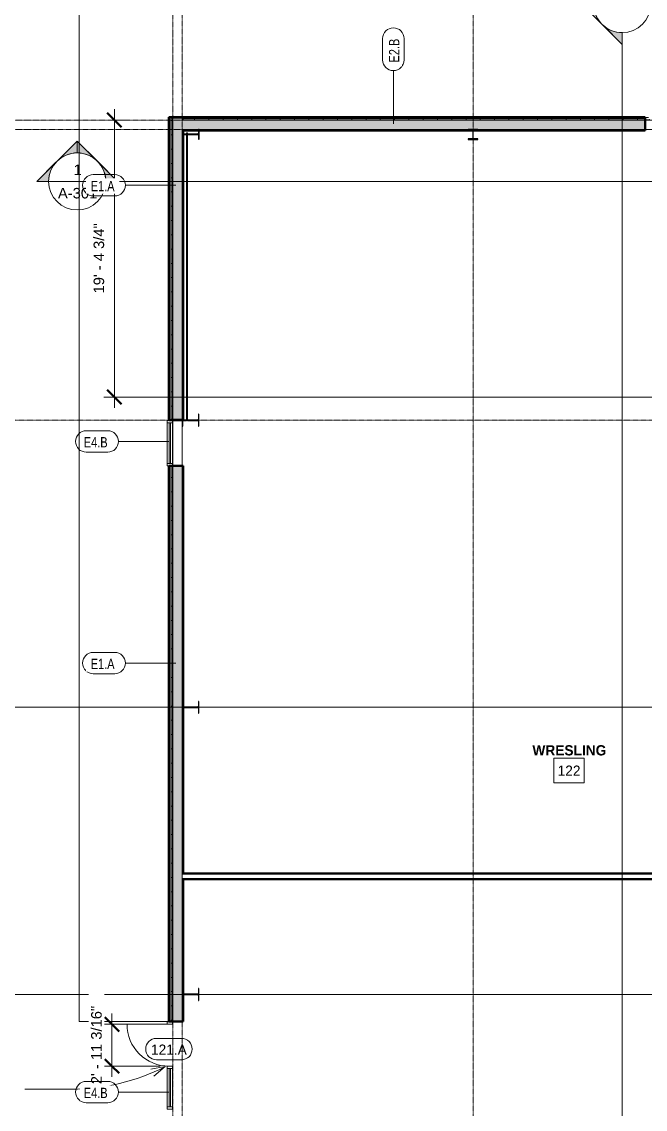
# Model space of a CAD drawing. Header units: inches. Extents: x 15537 to 31673, y -30778 to -16067.
# Drawn here: x 21935 to 22459, y -21723 to -20809 of the extents above; entities that cross this region are included whole.
import ezdxf

# ---------------------------------------------------------------- set-up
doc = ezdxf.new("R2010")
doc.units = ezdxf.units.IN
doc.header["$MEASUREMENT"] = 0
doc.linetypes.add('Grid Line 1_2_', pattern=[0.875, 0.5, -0.125, 0.125, -0.125])
for name, color, linetype, lineweight in [('A-ANNO-DIMS', 211, 'Continuous', 9), ('A-ANNO-DIMS-96', 211, 'Continuous', 9), ('A-AREA-IDEN', 2, 'Continuous', 9), ('A-DOOR', 31, 'Continuous', 13), ('A-DOOR-IDEN', 31, 'Continuous', 9), ('A-GLAZ-CURT', 52, 'Continuous', 9), ('A-GLAZ-CWMG', 51, 'Continuous', 9), ('A-WALL', 113, 'Continuous', 13), ('A-WALL-IDEN', 211, 'Continuous', 9), ('A-WALL-PATT', 111, 'Continuous', 50), ('Conc', 7, 'Continuous', 9), ('G-ANNO-SYMB', 111, 'Continuous', 9), ('G-ANNO-TEXT', 231, 'Continuous', 9), ('I-WALL', 2, 'Continuous', 13), ('S-BEAM', 12, 'Continuous', 9), ('S-COLS', 52, 'Continuous', 9), ('S-GRID', 1, 'Continuous', 9)]:
    doc.layers.add(name, color=color, linetype=linetype, lineweight=lineweight)
doc.styles.add('Arial_1', font='arial.ttf', dxfattribs={"height": 8.851796})
doc.styles.add('Century Gothic', font='GOTHIC.TTF', dxfattribs={"height": 8.622671})
doc.styles.add('Century Gothic_1', font='GOTHIC.TTF', dxfattribs={"width": 0.8, "height": 8.622671})
doc.styles.add('Century Gothic_B', font='GOTHICB.TTF', dxfattribs={"height": 8.616719})
doc.dimstyles.new('Linear_-_3_32__Arial_1', dxfattribs={"dimscale": 12, "dimtxt": 9, "dimasz": 1, "dimexe": 0.75, "dimexo": 0.5, "dimgap": 0.5, "dimtad": 1, "dimdec": 4, "dimrnd": 0.0625, "dimzin": 1, "dimdsep": 46, "dimlunit": 4, "dimtxsty": 'Arial_1', "dimblk1": 'OBLIQUE', "dimblk2": 'OBLIQUE', "dimsah": 1, "dimcen": 0.09, "dimdle": 0.75, "dimazin": 0, "dimtfac": 1, "dimtdec": 4, "dimtix": 1, "dimtmove": 0, "dimatfit": 3, "dimfxl": 1, "dimtvp": 1, "dimtfill": 1, "dimfrac": 2, "dimtolj": 1, "dimtzin": 0, "dimarcsym": 2})
pattern_1 = [(45, (0, 0), (-9.503515, 9.503515), []), (45, (0, 14.4), (-9.503515, 9.503515), [])]
pattern_2 = [(0, (0, 0), (30.72, 7.68), [1.267, -21.773, 1.267, -21.773, -122.88]), (0, (0, 0), (30.72, 7.68), [-46.08, 1.267, -44.813, 1.267, -21.773, -53.76]), (0, (0, 0), (30.72, 7.68), [-115.2, 1.267, -14.093, 1.267, -37.133]), (120, (11.52, 3.84), (-22.0110751, 22.7643004), [1.267, -21.773, 1.267, -21.773, -122.88]), (120, (11.52, 3.84), (-22.0110751, 22.7643004), [-46.08, 1.267, -44.813, 1.267, -21.773, -53.76]), (120, (11.52, 3.84), (-22.0110751, 22.7643004), [-115.2, 1.267, -14.093, 1.267, -37.133]), (240, (15.36, 19.2), (-8.7089249, -30.4443004), [1.267, -21.773, 1.267, -21.773, -122.88]), (240, (15.36, 19.2), (-8.7089249, -30.4443004), [-46.08, 1.267, -44.813, 1.267, -21.773, -53.76]), (240, (15.36, 19.2), (-8.7089249, -30.4443004), [-115.2, 1.267, -14.093, 1.267, -37.133])]
pattern_3 = [(0, (0, 0), (0, 12), []), (90, (0, 0), (-12, 7e-16), [])]
pattern_4 = [(161.57, (0.48, 0.48), (-3.839953776, -1.544e-05), [0, -27.322, 3.034, 0]), (18.43, (-0.48, 0.48), (-3.839953776, 1.544e-05), [0, -27.322, 3.034, 0]), (108.43, (0.48, 0.48), (1.919622, -9.60052459), [9.106, -21.25]), (71.57, (-0.48, 0.48), (1.919622, 9.60052459), [9.106, -21.25])]

# ---------------------------------------------------------------- blocks, each defined once
blk = doc.blocks.new('Rectangular Mullion - Exterior 2_ x 4_5_-1142339-First Floor Plan - Enlarged')
at = {"layer": 'A-GLAZ-CWMG', "lineweight": 20}
for p, q in [((-2, 3), (0, 3)), ((-2, -1.5), (-2, 3)), ((0, 3), (0, -1.5)), ((0, -1.5), (-2, -1.5))]:
    blk.add_line(p, q, dxfattribs=at)
blk = doc.blocks.new('Rectangular Mullion - Exterior 2_ x 4_5_-1146635-First Floor Plan - Enlarged')
at = {"layer": 'A-GLAZ-CWMG', "lineweight": 20}
for p, q in [((0, 3), (-2, 3)), ((-2, 3), (-2, -1.5)), ((0, -1.5), (0, 3)), ((-2, -1.5), (0, -1.5))]:
    blk.add_line(p, q, dxfattribs=at)
blk = doc.blocks.new('Rectangular Mullion - Profile_Polycarbonate_right-1393720-First Floor Plan - Enlarged')
at = {"layer": 'A-GLAZ-CWMG', "lineweight": 20}
for p, q in [((0, 1.141125), (-3.622, 1.141125)), ((-3.622, 1.141125), (-3.622, 0.787125)), ((-3.622, 0.787125), (-3.372, 0.787125)), ((-3.5595, 0.849625), (-3.5595, 1.078625)), ((-3.5595, 1.078625), (-0.0625, 1.078625)), ((-3.372, 0.849625), (-3.5595, 0.849625)), ((-3.372, 0.787125), (-3.372, 0.849625)), ((-0.0625, 1.078625), (-0.0625, -0.922375)), ((0, -0.984875), (0, 1.141125)), ((-2.7715, -0.859875), (-2.834, -0.859875)), ((-2.834, -0.859875), (-2.834, -0.984875)), ((-2.834, -0.984875), (0, -0.984875)), ((-2.7715, -0.922375), (-2.7715, -0.859875)), ((-0.0625, -0.922375), (-2.7715, -0.922375))]:
    blk.add_line(p, q, dxfattribs=at)
blk = doc.blocks.new('Girt_C - 8_D-1267882-First Floor Plan - Enlarged')
at = {"layer": 'S-BEAM'}
for p, q in [((22061.64, -21143.68), (22061.64, -21182.12)), ((22069.64, -21182.12), (22069.64, -21148.8))]:
    blk.add_line(p, q, dxfattribs=at)
blk = doc.blocks.new('System Panel - Exterior Glazing-827433-First Floor Plan - Enlarged')
at = {"layer": 'A-GLAZ-CURT', "lineweight": 13}
for p, q in [((17.09375, -0.25), (-17.09375, -0.25)), ((-17.09375, -0.25), (-17.09375, -1.25)), ((-17.09375, -1.25), (17.09375, -1.25)), ((17.09375, -1.25), (17.09375, -0.25))]:
    blk.add_line(p, q, dxfattribs=at)
at = {"layer": 'A-GLAZ-CURT'}
for p, q in [((-17.09375, -1.25), (-17.09375, -0.25)), ((17.09375, -0.25), (-17.09375, -0.25)), ((-17.09375, -1.25), (17.09375, -1.25)), ((17.09375, -0.25), (17.09375, -1.25))]:
    blk.add_line(p, q, dxfattribs=at)
blk = doc.blocks.new('Rectangular Mullion - Exterior 2_ x 4_5_-V34-First Floor Plan - Enlarged')
at = {"layer": 'A-GLAZ-CWMG'}
for p, q in [((22057.02, -22300.37), (22057.02, -22334.55)), ((22061.52, -22300.37), (22061.52, -22334.55))]:
    blk.add_line(p, q, dxfattribs=at)
blk = doc.blocks.new('Door_Single_Storefront - one-1371400-First Floor Plan - Enlarged')
at = {"layer": 'A-DOOR'}
blk.add_line((-17.59375, -35.1875), (-17.59375, 0), dxfattribs=at)
blk.add_arc((-17.59375, 0), 35.1875, 270, 0, dxfattribs=at)
blk = doc.blocks.new('System Panel - Exterior Glazing-1354328-First Floor Plan - Enlarged')
at = {"layer": 'A-GLAZ-CURT', "lineweight": 13}
for p, q in [((16.03125, 1.25), (-16.03125, 1.25)), ((-16.03125, 1.25), (-16.03125, 0.25)), ((-16.03125, 0.25), (16.03125, 0.25)), ((16.03125, 0.25), (16.03125, 1.25))]:
    blk.add_line(p, q, dxfattribs=at)
at = {"layer": 'A-GLAZ-CURT'}
for p, q in [((-16.03125, 0.25), (-16.03125, 1.25)), ((16.03125, 1.25), (-16.03125, 1.25)), ((-16.03125, 0.25), (16.03125, 0.25)), ((16.03125, 1.25), (16.03125, 0.25))]:
    blk.add_line(p, q, dxfattribs=at)
blk = doc.blocks.new('Rectangular Mullion - Exterior 2_ x 4_5_-1354325-First Floor Plan - Enlarged')
at = {"layer": 'A-GLAZ-CWMG'}
for p, q in [((22057.02, -21720.68), (22057.02, -21688.62)), ((22061.52, -21720.68), (22061.52, -21688.62))]:
    blk.add_line(p, q, dxfattribs=at)
blk = doc.blocks.new('Rectangular Mullion - Exterior 2_ x 4_5_-1212758-First Floor Plan - Enlarged')
at = {"layer": 'A-GLAZ-CWMG', "lineweight": 20}
for p, q in [((-2, 1.5), (0, 1.5)), ((-2, -3), (-2, 1.5)), ((0, 1.5), (0, -3)), ((0, -3), (-2, -3))]:
    blk.add_line(p, q, dxfattribs=at)
blk = doc.blocks.new('Rectangular Mullion - Exterior 2_ x 4_5_-1305178-First Floor Plan - Enlarged')
at = {"layer": 'A-GLAZ-CWMG', "lineweight": 20}
for p, q in [((0, 1.5), (-2, 1.5)), ((-2, 1.5), (-2, -3)), ((0, -3), (0, 1.5)), ((-2, -3), (0, -3))]:
    blk.add_line(p, q, dxfattribs=at)
blk = doc.blocks.new('Rectangular Mullion - Exterior 2_ x 4_5_-827470-First Floor Plan - Enlarged')
at = {"layer": 'A-GLAZ-CWMG', "lineweight": 20}
for p, q in [((-1, 1.5), (1, 1.5)), ((-1, -3), (-1, 1.5)), ((1, 1.5), (1, -3)), ((1, -3), (-1, -3))]:
    blk.add_line(p, q, dxfattribs=at)
blk = doc.blocks.new('Round Bar - 1_-1267021-First Floor Plan - Enlarged')
at = {"layer": 'S-BEAM'}
for p, q in [((22073.14, -21867.69), (22073.14, -21988.94)), ((22074.14, -21988.94), (22074.14, -21867.69))]:
    blk.add_line(p, q, dxfattribs=at)
for centre, start_param, end_param in [((22073.64, -21867.69), 0, 3.141593), ((22073.64, -21867.69), 3.141593, 6.283185), ((22073.64, -22108.84), 3.926991, 5.497787)]:
    blk.add_ellipse(centre, major_axis=(0.5, 0), ratio=0.507473, start_param=start_param, end_param=end_param, dxfattribs=at)
blk = doc.blocks.new('Round Bar - 1_-V40-First Floor Plan - Enlarged')
at = {"layer": 'S-BEAM'}
for p, q in [((22073.14, -21022.55), (22073.14, -21143.8)), ((22074.14, -21143.8), (22074.14, -21022.55))]:
    blk.add_line(p, q, dxfattribs=at)
for centre, start_param, end_param in [((22073.64, -20902.65), 0, 3.141593), ((22073.64, -21143.8), 0, 3.141593), ((22073.64, -21143.8), 3.141593, 6.283185)]:
    blk.add_ellipse(centre, major_axis=(0.5, 0), ratio=0.507473, start_param=start_param, end_param=end_param, dxfattribs=at)
blk = doc.blocks.new('Section - Section Head - Filled-1526-First Floor Plan - Enlarged')
at = {"layer": 'G-ANNO-SYMB'}
h = blk.add_hatch(color=256, dxfattribs=at)
edge = h.paths.add_edge_path(flags=0)
edge.add_line((-0.4268, 0.1768), (-0.25, 0.3536))
edge.add_line((-0.25, 0.3536), (-0.25, 0.25))
edge.add_arc((-0.25, 0), 0.25, 90, 135)
h = blk.add_hatch(color=256, dxfattribs=at)
edge = h.paths.add_edge_path(flags=0)
edge.add_arc((-0.25, 0), 0.25, 45, 90)
edge.add_line((-0.25, 0.25), (-0.25, 0.3536))
edge.add_line((-0.25, 0.3536), (-0.0732, 0.1768))
h = blk.add_hatch(color=256, dxfattribs=at)
edge = h.paths.add_edge_path(flags=0)
edge.add_arc((-0.25, 0), 0.2503, 137.9216, 180)
edge.add_line((-0.5003, 0), (-0.6036, 0))
edge.add_line((-0.6036, 0), (-0.4358, 0.1678))
h = blk.add_hatch(color=256, dxfattribs=at)
edge = h.paths.add_edge_path(flags=0)
edge.add_line((-0.0642, 0.1678), (0.1036, 0))
edge.add_line((0.1036, 0), (0.0003, 0))
edge.add_arc((-0.25, 0), 0.2503, 0, 42.0784)
for p, q in [((-0.25, 0.3536), (-0.6036, 0)), ((-0.25, 0.3536), (-0.4268, 0.1768)), ((-0.25, 0.3536), (0.1036, 0)), ((-0.25, 0.25), (-0.25, 0.3536)), ((-0.0732, 0.1768), (-0.25, 0.3536)), ((-0.25, 0.3536), (-0.25, 0.25)), ((-0.4358, 0.1678), (-0.6036, 0)), ((0.1036, 0), (-0.0642, 0.1678)), ((-0.6036, 0), (-0.5003, 0)), ((0.0003, 0), (0.1036, 0)), ((-0.5, 0), (-0.6036, 0)), ((0, 0), (0.1036, 0))]:
    blk.add_line(p, q, dxfattribs=at)
for radius, start, end in [(0.25, 360, 180), (0.25, 90, 135), (0.25, 45, 90), (0.2503, 137.9216, 180), (0.2503, 0, 42.0784), (0.25, 180, 360)]:
    blk.add_arc((-0.25, 0), radius, start, end, dxfattribs=at)
blk = doc.blocks.new('DIMBLOCK73-First Floor Plan - Enlarged')
at = {"layer": 'A-ANNO-DIMS-96', "lineweight": 50}
for p, q in [((22012.71, -20891.55), (22006.71, -20885.55)), ((22012.71, -20891.55), (22018.71, -20897.55)), ((22012.71, -21124.3), (22006.71, -21118.3)), ((22012.71, -21124.3), (22018.71, -21130.3))]:
    blk.add_line(p, q, dxfattribs=at)
at = {"layer": 'A-ANNO-DIMS-96'}
for p, q in [((22012.71, -21133.3), (22012.71, -20882.55)), ((22010.22, -20891.55), (22021.71, -20891.55)), ((22012.71, -20891.55), (22010.22, -20891.55)), ((22742.02, -21124.3), (22003.71, -21124.3)), ((22012.71, -21124.3), (22742.02, -21124.3))]:
    blk.add_line(p, q, dxfattribs=at)
at = {"layer": 'A-ANNO-DIMS-96', "color": 0, "insert": (21995.23, -21037.28), "char_height": 8.8518, "width": 70.4492, "attachment_point": 1, "rotation": 90, "line_spacing_factor": 0.938532, "style": 'Arial_1', "bg_fill": 3, "box_fill_scale": 1.25, "bg_fill_color": 0, "bg_fill_transparency": 0}
blk.add_mtext('19\' - 4 3/4"', dxfattribs=at)
blk = doc.blocks.new('_Oblique')
at = {"color": 0, "linetype": 'ByBlock', "lineweight": -2}
blk.add_line((-0.5, -0.5), (0.5, 0.5), dxfattribs=at)
blk = doc.blocks.new('Door Tag - Door Tag-4658-First Floor Plan - Enlarged')
at = {"layer": 'A-DOOR-IDEN', "color": 153}
for p, q in [((-0.109375, 0.09375), (0.109375, 0.09375)), ((-0.109375, -0.09375), (0.109375, -0.09375))]:
    blk.add_line(p, q, dxfattribs=at)
for centre, start, end in [((-0.109375, 0), 90, 270), ((0.109375, 0), 270, 90)]:
    blk.add_arc(centre, 0.09375, start, end, dxfattribs=at)
blk = doc.blocks.new('DIMBLOCK75-First Floor Plan - Enlarged')
at = {"layer": 'A-ANNO-DIMS-96', "lineweight": 50}
for p, q in [((22010.66, -21651.43), (22004.66, -21645.43)), ((22010.66, -21651.43), (22016.66, -21657.43)), ((22010.66, -21686.62), (22004.66, -21680.62)), ((22010.66, -21686.62), (22016.66, -21692.62))]:
    blk.add_line(p, q, dxfattribs=at)
at = {"layer": 'A-ANNO-DIMS-96'}
for p, q in [((22010.66, -21695.62), (22010.66, -21642.43)), ((22051.02, -21651.43), (22001.66, -21651.43)), ((22010.66, -21651.43), (22051.02, -21651.43)), ((22051.02, -21686.62), (22001.66, -21686.62)), ((22010.66, -21686.62), (22051.02, -21686.62))]:
    blk.add_line(p, q, dxfattribs=at)
at = {"layer": 'A-ANNO-DIMS-96', "color": 0, "insert": (21993.18, -21701.77), "char_height": 8.8518, "width": 78.5908, "attachment_point": 1, "rotation": 90, "line_spacing_factor": 0.938532, "style": 'Arial_1', "bg_fill": 3, "box_fill_scale": 1.25, "bg_fill_color": 0, "bg_fill_transparency": 0}
blk.add_mtext('2\' - 11 3/16"', dxfattribs=at)
blk = doc.blocks.new('Wall Tag - 1_4_-1369832-First Floor Plan - Enlarged')
at = {"layer": 'A-WALL-IDEN', "color": 153}
for p, q in [((-0.0822, 0.0968), (0.1053, 0.0968)), ((0.1053, 0.0968), (-0.0822, 0.0968)), ((-0.0822, -0.0907), (0.1053, -0.0907)), ((-0.0822, -0.0907), (0.1053, -0.0907))]:
    blk.add_line(p, q, dxfattribs=at)
for centre, start, end in [((-0.0822, 0.0031), 90, 270), ((-0.0822, 0.0031), 90, 270), ((0.1053, 0.0031), 270, 90), ((0.1053, 0.0031), 270, 90)]:
    blk.add_arc(centre, 0.0937, start, end, dxfattribs=at)

msp = doc.modelspace()

# ---------------------------------------------------------------- hatches: boundary and pattern name
at = {"layer": 'A-WALL-PATT', "lineweight": 9}
h = msp.add_hatch(dxfattribs=at)
h.set_pattern_fill('FP_16', color=256, style=0, pattern_type=2)
h.set_pattern_definition(pattern_3)
h.paths.add_polyline_path([(22060.14023, -21142.92781), (22061.14023, -21142.92781), (22061.14023, -20889.92781), (22060.14023, -20889.92781), (22060.14023, -21108.72671)], flags=0)
h = msp.add_hatch(dxfattribs=at)
h.set_pattern_fill('FP_14', color=256, style=0, pattern_type=2)
h.set_pattern_definition(pattern_4)
h.paths.add_polyline_path([(22069.64023, -21142.92781), (22069.64023, -20889.92781), (22061.64023, -20889.92781), (22061.64023, -21142.92781)], flags=0)
h = msp.add_hatch(dxfattribs=at)
h.set_pattern_fill('FP_14', color=256, style=0, pattern_type=2)
h.set_pattern_definition(pattern_4)
h.paths.add_polyline_path([(22069.64023, -20899.55281), (22458.51523, -20899.55281), (22458.51523, -20891.55281), (22069.64023, -20891.55281)], flags=0)
h = msp.add_hatch(dxfattribs=at)
h.set_pattern_fill('FP_16', color=256, style=0, pattern_type=2)
h.set_pattern_definition(pattern_3)
h.paths.add_polyline_path([(22070.39023, -20891.55281), (22458.51523, -20891.55281), (22458.51523, -20890.55281), (22070.39023, -20890.55281)], flags=0)
h = msp.add_hatch(dxfattribs=at)
h.set_pattern_fill('FP_16', color=256, style=0, pattern_type=2)
h.set_pattern_definition(pattern_3)
h.paths.add_polyline_path([(22061.14023, -21648.42781), (22061.14023, -21182.11531), (22060.14023, -21182.11531), (22060.14023, -21648.42781)], flags=0)
h = msp.add_hatch(dxfattribs=at)
h.set_pattern_fill('FP_14', color=256, style=0, pattern_type=2)
h.set_pattern_definition(pattern_4)
h.paths.add_polyline_path([(22061.64023, -21648.42781), (22069.64023, -21648.42781), (22069.64023, -21182.11531), (22061.64023, -21182.11531), (22061.64023, -21427.37162)], flags=0)
h = msp.add_hatch(dxfattribs=at)
h.set_pattern_fill('FP_13', color=256, style=0, pattern_type=2)
h.set_pattern_definition(pattern_2)
h.paths.add_polyline_path([(22780.63923, -21525.30281), (22780.63923, -21524.67781), (22601.52499, -21524.67781), (22601.52499, -21525.30281), (22780.01423, -21525.30281)], flags=0)
h.paths.add_polyline_path([(22070.39023, -21525.30281), (22598.02499, -21525.30281), (22598.02499, -21524.67781), (22069.64023, -21524.67781), (22069.64023, -21525.30281)], flags=0)
h = msp.add_hatch(dxfattribs=at)
h.set_pattern_fill('FP_13', color=256, style=0, pattern_type=2)
h.set_pattern_definition(pattern_2)
h.paths.add_polyline_path([(22069.64023, -21529.42781), (22780.63923, -21529.42781), (22780.63923, -21525.30281), (22780.01423, -21525.30281), (22780.01423, -21528.80281), (22069.64023, -21528.80281)], flags=0)
at = {"layer": 'S-COLS'}
h = msp.add_hatch(dxfattribs=at)
h.set_pattern_fill('FP_11', color=256, style=0, pattern_type=2)
h.set_pattern_definition(pattern_1)
h.paths.add_polyline_path([(22083.89023, -20907.55281), (22083.89023, -20899.55281), (22083.45663, -20899.55281), (22083.45663, -20902.71687), (22083.25412, -20903.20577), (22082.76523, -20903.40828), (22074.14023, -20903.40828), (22074.14023, -20903.69734), (22082.76523, -20903.69734), (22083.25412, -20903.89985), (22083.45663, -20904.38875), (22083.45663, -20907.55281)], flags=0)
h.paths.add_polyline_path([(22070.07382, -20907.55281), (22070.07382, -20904.38875), (22070.27633, -20903.89985), (22070.76523, -20903.69734), (22073.14023, -20903.64013), (22073.14023, -20903.40828), (22070.76523, -20903.40828), (22070.27633, -20903.20577), (22070.07382, -20902.71687), (22070.07382, -20899.55281), (22069.64023, -20899.55281), (22069.64023, -20907.55281)], flags=0)
h = msp.add_hatch(dxfattribs=at)
h.set_pattern_fill('FP_11', color=256, style=0, pattern_type=2)
h.set_pattern_definition(pattern_1)
h.paths.add_polyline_path([(22317.89023, -20907.80281), (22317.89023, -20907.36922), (22314.72616, -20907.36922), (22314.23726, -20907.16671), (22314.03476, -20906.67781), (22314.03476, -20900.67781), (22314.23726, -20900.18891), (22314.72616, -20899.9864), (22317.89023, -20899.9864), (22317.89023, -20899.55281), (22309.89023, -20899.55281), (22309.89023, -20899.9864), (22313.05429, -20899.9864), (22313.54319, -20900.18891), (22313.74569, -20900.67781), (22313.74569, -20906.67781), (22313.54319, -20907.16671), (22313.05429, -20907.36922), (22309.89023, -20907.36922), (22309.89023, -20907.80281)], flags=0)
h = msp.add_hatch(dxfattribs=at)
h.set_pattern_fill('FP_11', color=256, style=0, pattern_type=2)
h.set_pattern_definition(pattern_1)
h.paths.add_polyline_path([(22069.64023, -21148.80281), (22070.07382, -21148.80281), (22070.07382, -21144.63875), (22070.27633, -21144.14985), (22070.76523, -21143.94734), (22073.21345, -21143.88572), (22073.14023, -21143.76019), (22073.14023, -21143.65828), (22070.76523, -21143.65828), (22070.27633, -21143.45577), (22070.07382, -21142.96687), (22070.07382, -21138.80281), (22069.64023, -21138.80281)], flags=0)
h.paths.add_polyline_path([(22083.20663, -21148.80281), (22083.64023, -21148.80281), (22083.64023, -21138.80281), (22083.20663, -21138.80281), (22083.20663, -21142.96687), (22083.00412, -21143.45577), (22082.51523, -21143.65828), (22074.14023, -21143.65828), (22074.08333, -21143.86571), (22074.06702, -21143.94734), (22082.51523, -21143.94734), (22083.00412, -21144.14985), (22083.20663, -21144.63875)], flags=0)
h = msp.add_hatch(dxfattribs=at)
h.set_pattern_fill('FP_11', color=256, style=0, pattern_type=2)
h.set_pattern_definition(pattern_1)
h.paths.add_polyline_path([(22069.64023, -21390.05281), (22070.07382, -21390.05281), (22070.07382, -21385.88875), (22070.27633, -21385.39985), (22070.76523, -21385.19734), (22082.51523, -21385.19734), (22083.00412, -21385.39985), (22083.20663, -21385.88875), (22083.20663, -21390.05281), (22083.64023, -21390.05281), (22083.64023, -21380.05281), (22083.20663, -21380.05281), (22083.20663, -21384.21687), (22083.00412, -21384.70577), (22082.51523, -21384.90828), (22070.76523, -21384.90828), (22070.27633, -21384.70577), (22070.07382, -21384.21687), (22070.07382, -21380.05281), (22069.64023, -21380.05281)], flags=0)
h = msp.add_hatch(dxfattribs=at)
h.set_pattern_fill('FP_11', color=256, style=0, pattern_type=2)
h.set_pattern_definition(pattern_1)
h.paths.add_polyline_path([(22070.07382, -21631.30281), (22070.07382, -21627.13875), (22070.27633, -21626.64985), (22070.76523, -21626.44734), (22082.51523, -21626.44734), (22083.00412, -21626.64985), (22083.20663, -21627.13875), (22083.20663, -21631.30281), (22083.64023, -21631.30281), (22083.64023, -21621.30281), (22083.20663, -21621.30281), (22083.20663, -21625.46687), (22083.00412, -21625.95577), (22082.51523, -21626.15828), (22070.76523, -21626.15828), (22070.27633, -21625.95577), (22070.07382, -21625.46687), (22070.07382, -21621.30281), (22069.64023, -21621.30281), (22069.64023, -21631.30281)], flags=0)

# ---------------------------------------------------------------- linework, layer by layer
at = {"layer": 'A-AREA-IDEN', "flags": 128}
msp.add_lwpolyline([(22381.65574, -21427.89619), (22381.65574, -21448.46762), (22407.36574, -21448.46762), (22407.36574, -21427.89619)], close=True, dxfattribs=at)
at = {"layer": 'A-WALL', "lineweight": 50}
for p, q in [((22058.76523, -20889.17781), (22058.32773, -20889.17781)), ((22058.32773, -20889.17781), (22058.32773, -21143.67781)), ((22458.51523, -20889.05281), (22058.76523, -20889.05281)), ((22058.76523, -20889.05281), (22058.76523, -20889.17781)), ((22458.51523, -20900.30281), (22458.51523, -20889.05281)), ((22070.39023, -21143.67781), (22070.39023, -20900.30281)), ((22070.39023, -20900.30281), (22458.51523, -20900.30281)), ((22058.32773, -21143.67781), (22070.39023, -21143.67781)), ((22070.39023, -21182.11531), (22058.32773, -21182.11531)), ((22058.32773, -21182.11531), (22058.32773, -21649.17781)), ((22070.39023, -21524.67781), (22070.39023, -21182.11531)), ((22070.39023, -21649.17781), (22070.39023, -21529.42781)), ((22058.32773, -21649.17781), (22070.39023, -21649.17781))]:
    msp.add_line(p, q, dxfattribs=at)
at = {"layer": 'A-WALL'}
for p, q in [((22058.64023, -20889.17781), (22058.64023, -21143.67781)), ((22070.39023, -20889.17781), (22058.76523, -20889.17781)), ((22060.14023, -20889.17781), (22060.14023, -21143.67781)), ((22060.14023, -20889.92781), (22069.64023, -20889.92781)), ((22061.14023, -20889.92781), (22061.14023, -21142.92781)), ((22061.64023, -20889.92781), (22061.64023, -21142.92781)), ((22069.64023, -20889.92781), (22069.64023, -20891.55281)), ((22070.39023, -20891.55281), (22070.39023, -20889.17781)), ((22458.51523, -20891.55281), (22069.64023, -20891.55281)), ((22458.51523, -20890.55281), (22070.39023, -20890.55281)), ((22069.64023, -20899.55281), (22069.64023, -21142.92781)), ((22069.64023, -20899.55281), (22458.51523, -20899.55281)), ((22069.64023, -21142.92781), (22060.14023, -21142.92781)), ((22058.64023, -21182.11531), (22058.64023, -21649.17781)), ((22060.14023, -21182.11531), (22060.14023, -21649.17781)), ((22061.14023, -21182.11531), (22061.14023, -21648.42781)), ((22061.64023, -21182.11531), (22061.64023, -21648.42781)), ((22069.64023, -21182.11531), (22069.64023, -21648.42781)), ((22069.64023, -21524.67781), (22070.39023, -21524.67781)), ((22069.64023, -21525.30281), (22598.02499, -21525.30281)), ((22069.64023, -21528.80281), (22780.01423, -21528.80281)), ((22069.64023, -21529.42781), (22070.39023, -21529.42781)), ((22060.14023, -21648.42781), (22069.64023, -21648.42781))]:
    msp.add_line(p, q, dxfattribs=at)
at = {"layer": 'A-WALL-IDEN', "color": 153}
for p, q in [((22058.51523, -21161.65541), (22016.1199, -21161.65541)), ((22064.35898, -21347.87184), (22021.96365, -21347.87184))]:
    msp.add_line(p, q, dxfattribs=at)
at = {"layer": 'Conc'}
for p, q in [((21983.23523, -19983.10055), (21983.23523, -21649.17781)), ((21983.23523, -21649.17781), (22058.14023, -21649.17781))]:
    msp.add_line(p, q, dxfattribs=at)
at = {"layer": 'G-ANNO-SYMB'}
for p, q in [((22439.17362, -20818.08211), (22439.17362, -22908.83975)), ((21957.48674, -20943.12708), (22005.48674, -20943.12708)), ((22772.63634, -20943.12708), (22005.48674, -20943.12708))]:
    msp.add_line(p, q, dxfattribs=at)
at = {"layer": 'G-ANNO-TEXT', "color": 145}
for p, q in [((22055.39931, -21687.00213), (22043.16446, -21689.15786)), ((22055.39931, -21687.00213), (22045.88148, -21694.98647)), ((21976.5753, -21705.90512), (21937.6211, -21705.90512))]:
    msp.add_line(p, q, dxfattribs=at)
msp.add_arc((21976.5753, -21532.10863), 173.79649, 270, 296.97116177, dxfattribs=at)
at = {"layer": 'I-WALL', "lineweight": 50}
for p, q in [((22597.39999, -21524.67781), (22070.39023, -21524.67781)), ((22070.39023, -21529.42781), (22780.63923, -21529.42781))]:
    msp.add_line(p, q, dxfattribs=at)
at = {"layer": 'S-COLS', "lineweight": 30}
for p, q in [((22070.07382, -20899.55281), (22069.64023, -20899.55281)), ((22069.64023, -20899.55281), (22069.64023, -20907.55281)), ((22069.64023, -20907.55281), (22070.07382, -20907.55281)), ((22070.07382, -20902.71687), (22070.07382, -20899.55281)), ((22070.07382, -20907.55281), (22070.07382, -20904.38875)), ((22073.14023, -20903.40828), (22070.76523, -20903.40828)), ((22070.76523, -20903.69734), (22073.14023, -20903.69734)), ((22082.76523, -20903.40828), (22074.14023, -20903.40828)), ((22074.14023, -20903.69734), (22082.76523, -20903.69734)), ((22083.89023, -20899.55281), (22083.45663, -20899.55281)), ((22083.45663, -20899.55281), (22083.45663, -20902.71687)), ((22083.45663, -20904.38875), (22083.45663, -20907.55281)), ((22083.45663, -20907.55281), (22083.89023, -20907.55281)), ((22083.89023, -20907.55281), (22083.89023, -20899.55281)), ((22317.89023, -20899.55281), (22309.89023, -20899.55281)), ((22309.89023, -20899.55281), (22309.89023, -20899.9864)), ((22309.89023, -20899.9864), (22313.05429, -20899.9864)), ((22313.05429, -20907.36922), (22309.89023, -20907.36922)), ((22309.89023, -20907.36922), (22309.89023, -20907.80281)), ((22309.89023, -20907.80281), (22317.89023, -20907.80281)), ((22313.74569, -20900.67781), (22313.74569, -20906.67781)), ((22314.03476, -20906.67781), (22314.03476, -20900.67781)), ((22314.72616, -20899.9864), (22317.89023, -20899.9864)), ((22317.89023, -20907.36922), (22314.72616, -20907.36922)), ((22317.89023, -20899.9864), (22317.89023, -20899.55281)), ((22317.89023, -20907.80281), (22317.89023, -20907.36922)), ((22070.07382, -21138.80281), (22069.64023, -21138.80281)), ((22069.64023, -21138.80281), (22069.64023, -21148.80281)), ((22070.07382, -21142.96687), (22070.07382, -21138.80281)), ((22070.07382, -21148.80281), (22070.07382, -21144.63875)), ((22073.14023, -21143.65828), (22070.76523, -21143.65828)), ((22070.76523, -21143.94734), (22073.26375, -21143.94734)), ((22074.0167, -21143.94734), (22082.51523, -21143.94734)), ((22082.51523, -21143.65828), (22074.14023, -21143.65828)), ((22083.64023, -21138.80281), (22083.20663, -21138.80281)), ((22083.20663, -21138.80281), (22083.20663, -21142.96687)), ((22083.20663, -21144.63875), (22083.20663, -21148.80281)), ((22083.64023, -21148.80281), (22083.64023, -21138.80281)), ((22069.64023, -21148.80281), (22070.07382, -21148.80281)), ((22083.20663, -21148.80281), (22083.64023, -21148.80281)), ((22070.07382, -21380.05281), (22069.64023, -21380.05281)), ((22069.64023, -21380.05281), (22069.64023, -21390.05281)), ((22070.07382, -21384.21687), (22070.07382, -21380.05281)), ((22083.64023, -21380.05281), (22083.20663, -21380.05281)), ((22083.20663, -21380.05281), (22083.20663, -21384.21687)), ((22083.64023, -21390.05281), (22083.64023, -21380.05281)), ((22069.64023, -21390.05281), (22070.07382, -21390.05281)), ((22070.07382, -21390.05281), (22070.07382, -21385.88875)), ((22082.51523, -21384.90828), (22070.76523, -21384.90828)), ((22070.76523, -21385.19734), (22082.51523, -21385.19734)), ((22083.20663, -21385.88875), (22083.20663, -21390.05281)), ((22083.20663, -21390.05281), (22083.64023, -21390.05281)), ((22070.07382, -21621.30281), (22069.64023, -21621.30281)), ((22069.64023, -21621.30281), (22069.64023, -21631.30281)), ((22070.07382, -21625.46687), (22070.07382, -21621.30281)), ((22083.64023, -21621.30281), (22083.20663, -21621.30281)), ((22083.20663, -21621.30281), (22083.20663, -21625.46687)), ((22083.64023, -21631.30281), (22083.64023, -21621.30281)), ((22070.07382, -21631.30281), (22070.07382, -21627.13875)), ((22082.51523, -21626.15828), (22070.76523, -21626.15828)), ((22070.76523, -21626.44734), (22082.51523, -21626.44734)), ((22083.20663, -21627.13875), (22083.20663, -21631.30281)), ((22069.64023, -21631.30281), (22070.07382, -21631.30281)), ((22083.20663, -21631.30281), (22083.64023, -21631.30281))]:
    msp.add_line(p, q, dxfattribs=at)
for centre, start, end in [((22070.76523, -20902.71687), 180, 270), ((22070.76523, -20904.38875), 90, 180), ((22082.76523, -20902.71687), 270, 0), ((22082.76523, -20904.38875), 0, 90), ((22313.05429, -20900.67781), 0, 90), ((22313.05429, -20906.67781), 270, 0), ((22314.72616, -20900.67781), 90, 180), ((22314.72616, -20906.67781), 180, 270), ((22070.76523, -21142.96687), 180, 270), ((22070.76523, -21144.63875), 90, 180), ((22082.51523, -21142.96687), 270, 0), ((22082.51523, -21144.63875), 0, 90), ((22070.76523, -21384.21687), 180, 270), ((22070.76523, -21385.88875), 90, 180), ((22082.51523, -21384.21687), 270, 0), ((22082.51523, -21385.88875), 0, 90), ((22070.76523, -21625.46687), 180, 270), ((22070.76523, -21627.13875), 90, 180), ((22082.51523, -21625.46687), 270, 0), ((22082.51523, -21627.13875), 0, 90)]:
    msp.add_arc(centre, 0.69141, start, end, dxfattribs=at)
at = {"layer": 'S-GRID', "linetype": 'Grid Line 1_2_'}
for p, q in [((22069.64023, -23155.1009), (22069.64023, -20130.84867)), ((22313.89023, -23155.1009), (22313.89023, -20130.84867)), ((22061.64023, -23075.71975), (22061.64023, -20178.84867)), ((22871.85188, -20891.55281), (21519.35909, -20891.55281)), ((22871.85188, -20899.55281), (21471.35909, -20899.55281)), ((22765.01217, -21143.80281), (21471.35909, -21143.80281)), ((26427.34156, -21385.05281), (21471.35909, -21385.05281)), ((27097.46684, -21385.05281), (21928.01523, -21385.05281)), ((26427.34156, -21626.30281), (21471.35909, -21626.30281)), ((27097.46684, -21626.30281), (21928.01523, -21626.30281))]:
    msp.add_line(p, q, dxfattribs=at)

# ---------------------------------------------------------------- block references
at = {"layer": 'A-DOOR', "rotation": 270}
msp.add_blockref('Door_Single_Storefront - one-1371400-First Floor Plan - Enlarged', (22058.51523, -21669.02156), dxfattribs=at)
at = {"layer": 'A-DOOR-IDEN', "color": 153, "xscale": 95.99999999999994, "yscale": 95.99999999999994, "zscale": 95.99999999999994}
msp.add_blockref('Door Tag - Door Tag-4658-First Floor Plan - Enlarged', (22058.51523, -21672.2705), dxfattribs=at)
at = {"layer": 'A-GLAZ-CURT'}
for name, p, rotation in [('System Panel - Exterior Glazing-827433-First Floor Plan - Enlarged', (22058.51523, -21163.02156), 89.99999999996285), ('System Panel - Exterior Glazing-1354328-First Floor Plan - Enlarged', (22058.51523, -21704.64656), 270)]:
    msp.add_blockref(name, p, dxfattribs=dict(at, rotation=rotation))
at = {"layer": 'A-GLAZ-CWMG'}
for name, p, rotation in [('Rectangular Mullion - Profile_Polycarbonate_right-1393720-First Floor Plan - Enlarged', (22458.51523, -20890.41169), 180), ('Rectangular Mullion - Exterior 2_ x 4_5_-1146635-First Floor Plan - Enlarged', (22058.51523, -21182.11531), 269.9999999999629), ('Rectangular Mullion - Exterior 2_ x 4_5_-1305178-First Floor Plan - Enlarged', (22058.51523, -21649.42781), 90)]:
    msp.add_blockref(name, p, dxfattribs=dict(at, rotation=rotation))
at = {"layer": 'A-GLAZ-CWMG', "extrusion": (0, 0, -1)}
for name, p, rotation in [('Rectangular Mullion - Exterior 2_ x 4_5_-1142339-First Floor Plan - Enlarged', (-22058.51523, -21143.92781), 90.00000000003713), ('Rectangular Mullion - Exterior 2_ x 4_5_-827470-First Floor Plan - Enlarged', (-22058.51523, -21687.61531), 270), ('Rectangular Mullion - Exterior 2_ x 4_5_-1212758-First Floor Plan - Enlarged', (-22058.51523, -21722.67781), 270)]:
    msp.add_blockref(name, p, dxfattribs=dict(at, rotation=rotation))
at = {"layer": 'A-GLAZ-CWMG'}
for name, p in [('Rectangular Mullion - Exterior 2_ x 4_5_-V34-First Floor Plan - Enlarged', (0, 1154.4375)), ('Rectangular Mullion - Exterior 2_ x 4_5_-1354325-First Floor Plan - Enlarged', (0, 0))]:
    msp.add_blockref(name, p, dxfattribs=at)
at = {"layer": 'A-WALL-IDEN', "color": 153, "xscale": 95.99999999999994, "yscale": 95.99999999999994, "zscale": 95.99999999999994, "rotation": 89.99999999999991}
msp.add_blockref('Wall Tag - 1_4_-1369832-First Floor Plan - Enlarged', (22247.27159, -20833.17781), dxfattribs=at)
at = {"layer": 'A-WALL-IDEN', "color": 153, "xscale": 95.99999999999994, "yscale": 95.99999999999994, "zscale": 95.99999999999994}
for p in [(21997.01523, -21161.94912), (22002.85898, -21348.16555)]:
    msp.add_blockref('Wall Tag - 1_4_-1369832-First Floor Plan - Enlarged', p, dxfattribs=at)
at = {"layer": 'G-ANNO-SYMB', "extrusion": (0, 0, -1), "xscale": 95.99999999999994, "yscale": 95.99999999999994, "zscale": 95.99999999999994, "rotation": 270.0000000000003}
msp.add_blockref('Section - Section Head - Filled-1526-First Floor Plan - Enlarged', (-22439.17362, -20818.08211), dxfattribs=at)
at = {"layer": 'G-ANNO-SYMB', "xscale": 95.99999999999994, "yscale": 95.99999999999994, "zscale": 95.99999999999994}
msp.add_blockref('Section - Section Head - Filled-1526-First Floor Plan - Enlarged', (22005.48674, -20943.12708), dxfattribs=at)
at = {"layer": 'S-BEAM'}
for name, p in [('Round Bar - 1_-V40-First Floor Plan - Enlarged', (0, 0)), ('Round Bar - 1_-1267021-First Floor Plan - Enlarged', (0, 965)), ('Girt_C - 8_D-1267882-First Floor Plan - Enlarged', (0, 0))]:
    msp.add_blockref(name, p, dxfattribs=at)

# ---------------------------------------------------------------- texts
at = {"layer": 'A-AREA-IDEN', "attachment_point": 2}
for s, insert, char_height, width, line_spacing_factor, style in [('WRESLING', (22394.79678, -21416.87232), 8.616719, 69.228, 0.984796, 'Century Gothic_B'), ('122', (22394.51074, -21433.98781), 8.622671, 23.652, 0.984117, 'Century Gothic')]:
    msp.add_mtext(s, dxfattribs=dict(at, insert=insert, char_height=char_height, width=width, line_spacing_factor=line_spacing_factor, style=style))
at = {"layer": 'A-DOOR-IDEN', "insert": (22058.4739, -21668.43919), "char_height": 8.622671, "width": 38.124, "attachment_point": 2, "line_spacing_factor": 0.984117, "style": 'Century Gothic'}
msp.add_mtext('121.A', dxfattribs=at)
at = {"layer": 'G-ANNO-SYMB', "attachment_point": 2, "line_spacing_factor": 0.938532, "style": 'Arial_1'}
for s, insert, char_height, width in [('1', (21981.79411, -20928.95796), 8.8518, 8.208), ('A-301', (21981.79411, -20948.5942), 8.851796, 39.312)]:
    msp.add_mtext(s, dxfattribs=dict(at, insert=insert, char_height=char_height, width=width))

# ---------------------------------------------------------------- next in the draw order: texts
at = {"layer": 'A-WALL-IDEN', "char_height": 8.622671, "attachment_point": 2, "line_spacing_factor": 0.984117, "style": 'Century Gothic_1', "bg_fill": 3, "box_fill_scale": 1.25, "bg_fill_color": 0, "bg_fill_transparency": 0}
for s, insert, width in [('E4.B', (21996.98636, -21158.01478), 21.924), ('E1.A', (22002.83011, -21344.23121), 23.76)]:
    msp.add_mtext(s, dxfattribs=dict(at, insert=insert, width=width))

# ---------------------------------------------------------------- next in the draw order: dimensions: what is measured, and where the dimension line sits
at = {"layer": 'A-ANNO-DIMS'}
for base, p1, p2, override, picture, middle in [((22012.70826, -20891.55281), (22748.01523, -21124.30281), (22004.22298, -20891.55281), {"dimpost": '<>', "dimfxl": 779.358367}, 'DIMBLOCK73-First Floor Plan - Enlarged', (22002.12839, -21007.92781)), ((22010.65823, -21651.42781), (22057.01523, -21686.61531), (22057.01523, -21651.42781), {"dimpost": '<>', "dimfxl": 35.1875}, 'DIMBLOCK75-First Floor Plan - Enlarged', (22000.07837, -21669.02156))]:
    dim = msp.add_linear_dim(base=base, p1=p1, p2=p2, angle=90, dimstyle='Linear_-_3_32__Arial_1', override=override, dxfattribs=at)
    dim.commit()
    dim.dimension.update_dxf_attribs({"geometry": picture, "text_midpoint": middle})

# ---------------------------------------------------------------- next in the draw order: linework, layer by layer
at = {"layer": 'A-WALL-IDEN', "color": 153}
for p, q in [((22246.97789, -20894.67781), (22246.97789, -20850.07313)), ((22064.35898, -20946.36429), (22021.96365, -20946.36429)), ((22058.51523, -21708.38773), (22016.1199, -21708.38773))]:
    msp.add_line(p, q, dxfattribs=at)

# ---------------------------------------------------------------- next in the draw order: block references
at = {"layer": 'A-WALL-IDEN', "color": 153, "xscale": 95.99999999999994, "yscale": 95.99999999999994, "zscale": 95.99999999999994}
for p in [(22002.85898, -20946.658), (21997.01523, -21708.68144)]:
    msp.add_blockref('Wall Tag - 1_4_-1369832-First Floor Plan - Enlarged', p, dxfattribs=at)

# ---------------------------------------------------------------- next in the draw order: texts
at = {"layer": 'A-WALL-IDEN', "insert": (22243.33726, -20833.20667), "char_height": 8.622671, "width": 21.924, "attachment_point": 2, "rotation": 90, "line_spacing_factor": 0.984117, "style": 'Century Gothic_1', "bg_fill": 3, "box_fill_scale": 1.25, "bg_fill_color": 0, "bg_fill_transparency": 0}
msp.add_mtext('E2.B', dxfattribs=at)
at = {"layer": 'A-WALL-IDEN', "char_height": 8.622671, "attachment_point": 2, "line_spacing_factor": 0.984117, "style": 'Century Gothic_1', "bg_fill": 3, "box_fill_scale": 1.25, "bg_fill_color": 0, "bg_fill_transparency": 0}
for s, insert, width in [('E1.A', (22002.83011, -20942.72366), 23.76), ('E4.B', (21996.98636, -21704.74711), 21.924)]:
    msp.add_mtext(s, dxfattribs=dict(at, insert=insert, width=width))

doc.saveas('drawing.dxf')
